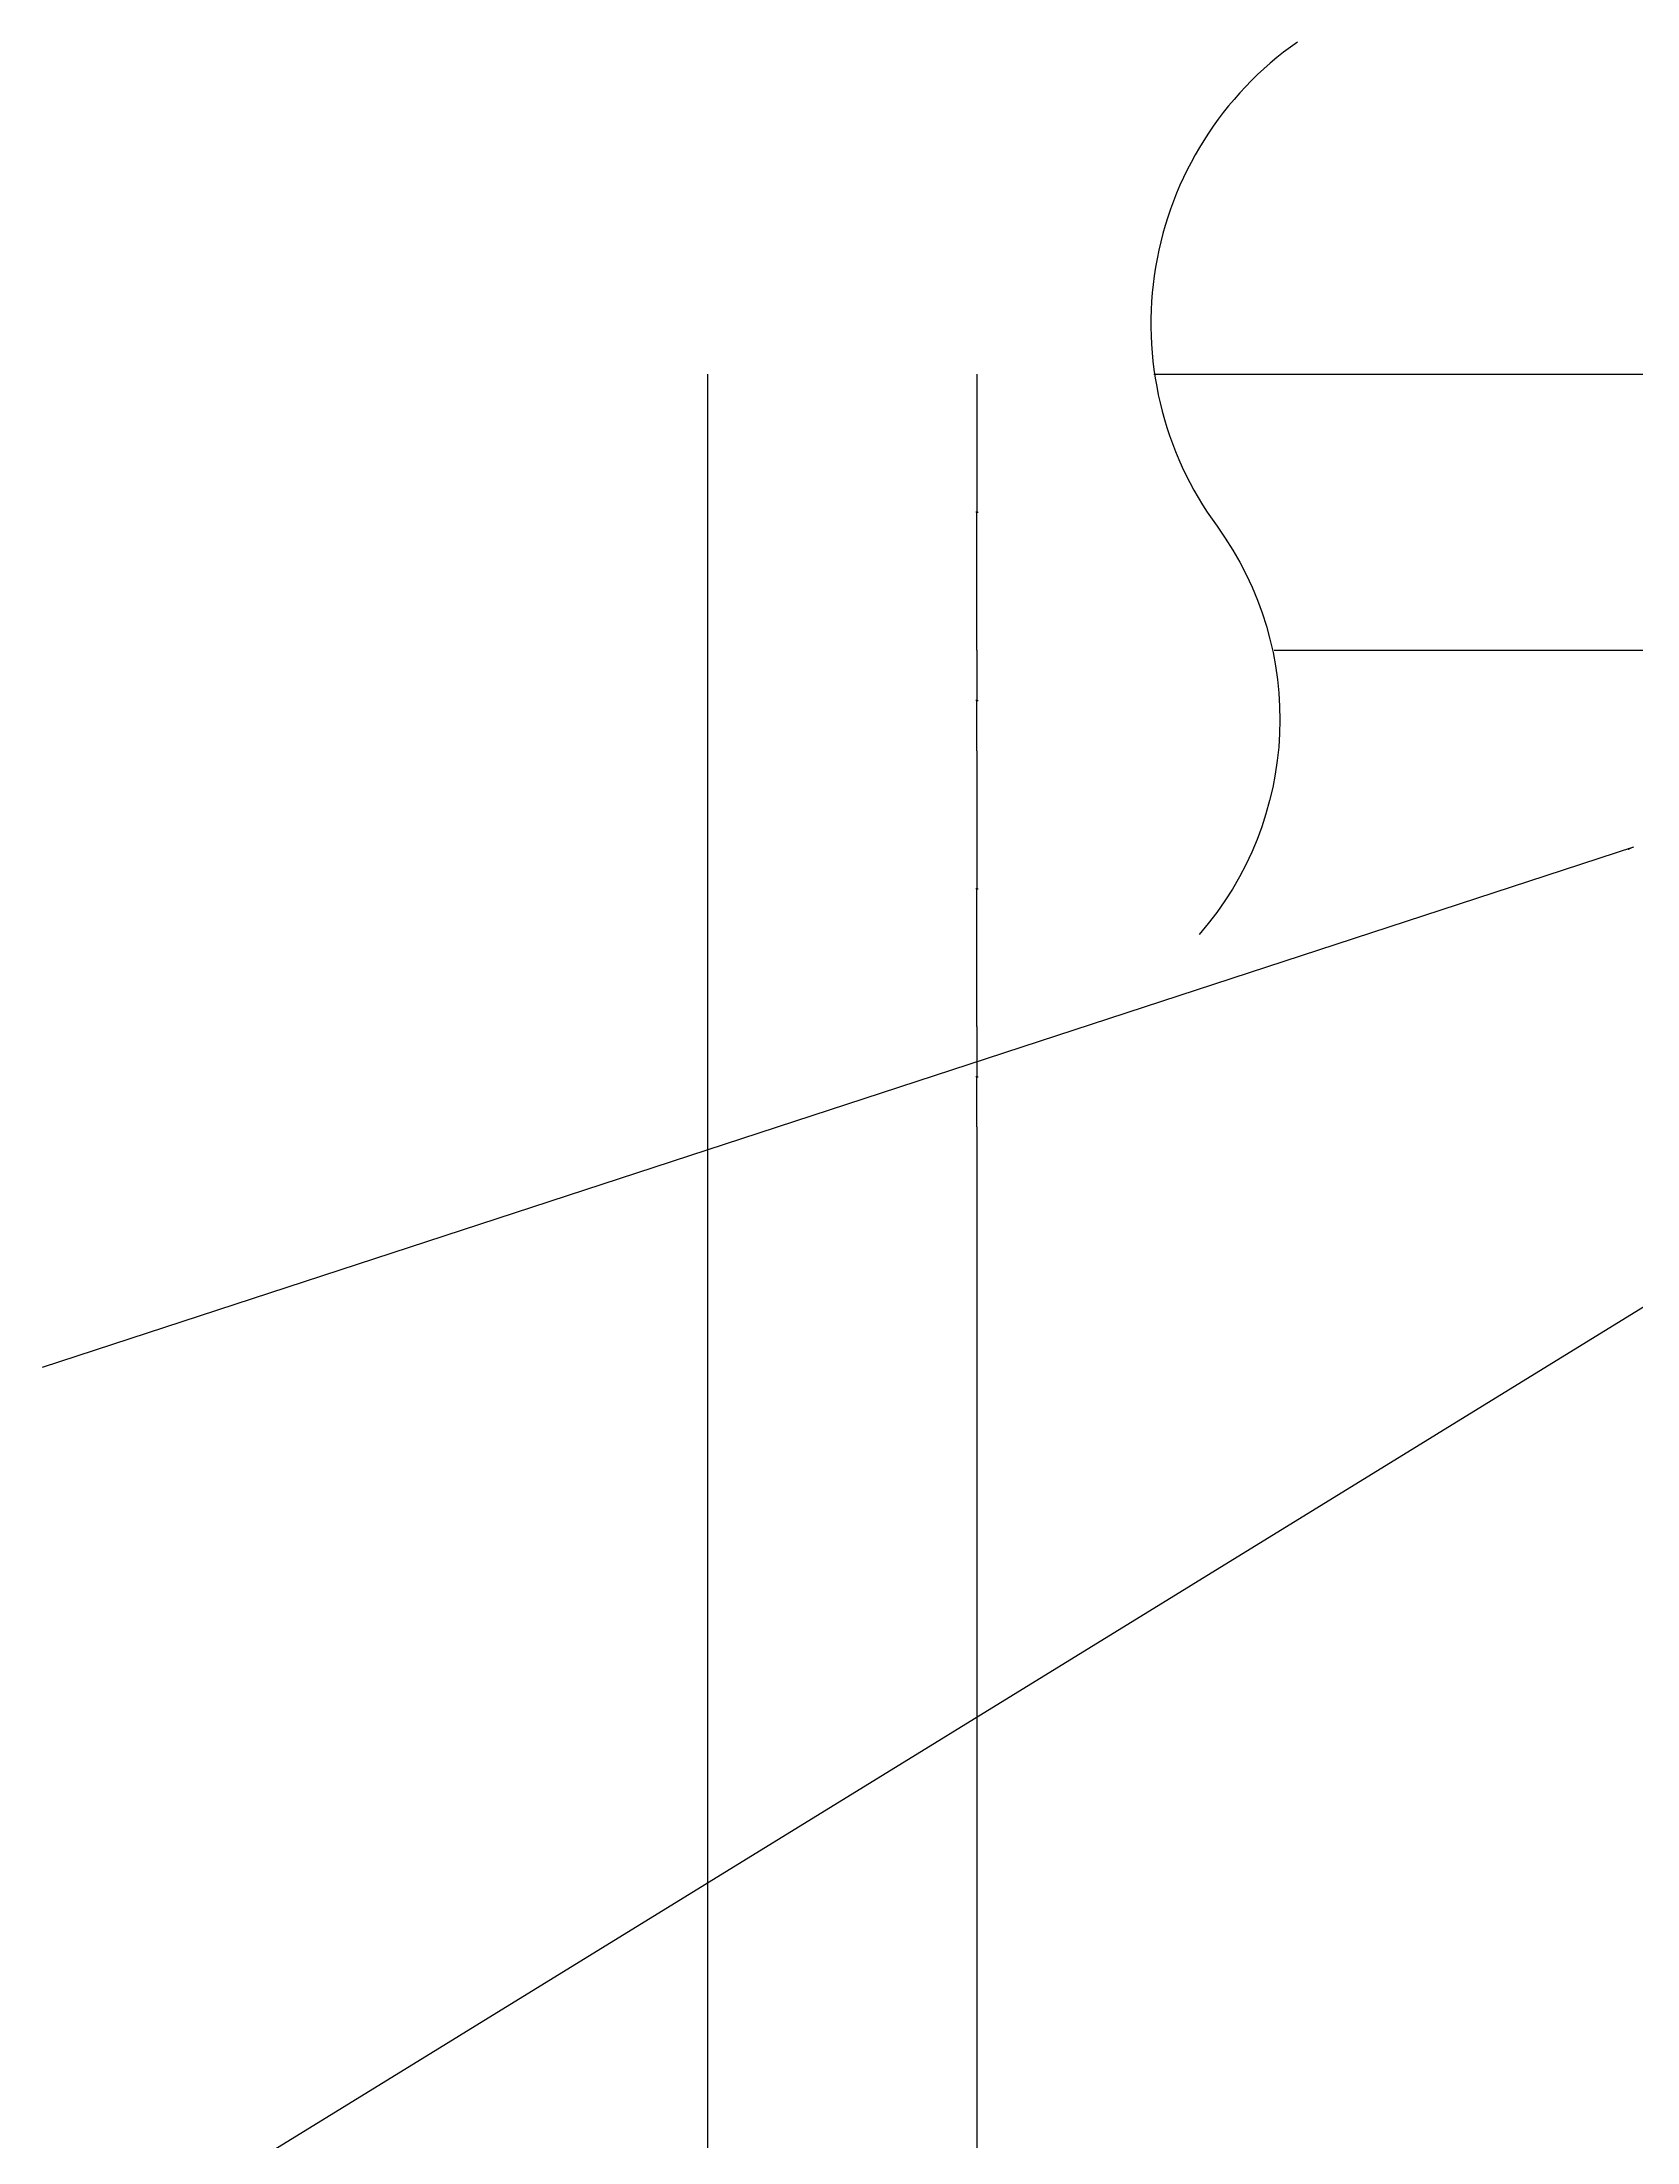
# Model space of a CAD drawing. Header units: metres. Extents: x 103 to 7206, y 244 to 9376.
# Drawn here: x 5698 to 6333, y 3598 to 4436 of the extents above; entities that cross this region are included whole.
import ezdxf

# ---------------------------------------------------------------- set-up
doc = ezdxf.new("R2010")
doc.units = ezdxf.units.M
for name, color, linetype in [('2', 2, 'Continuous'), ('4', 4, 'Continuous'), ('DIM', 3, 'Continuous')]:
    doc.layers.add(name, color=color, linetype=linetype)
doc.dimstyles.get("Standard").update_dxf_attribs({"dimtxt": 2.5, "dimasz": 2.5, "dimexe": 1.25, "dimexo": 0.625, "dimtad": 1, "dimcen": 2.5, "dimazin": 3, "dimtfac": 1, "dimtmove": 0, "dimatfit": 3})

# ---------------------------------------------------------------- blocks, each defined once
blk = doc.blocks.new('*D34')
for p, q in [((6070.31, 4002.92), (6070.31, 3364.38)), ((6070.06, 3364.38), (6069.81, 3364.38)), ((6070.31, 2725.84), (6070.31, 3364.38)), ((6070.31, 3364.38), (6070.31, 3364.38)), ((6070.56, 3364.38), (6070.81, 3364.38))]:
    blk.add_line(p, q)
at = {"layer": 'Defpoints'}
for p in [(6070.31, 4002.92), (6070.31, 3364.38), (6070.31, 2725.84)]:
    blk.add_point(p, dxfattribs=at)
at = {"layer": 'DIM', "insert": (6070.31, 3365.505), "char_height": 1, "attachment_point": 5}
blk.add_mtext('0', dxfattribs=at)
blk = doc.blocks.new('*D35')
for p, q in [((5962.9, 4303.02), (5962.9, 2502.97)), ((5962.65, 2502.97), (5962.4, 2502.97)), ((5962.9, 702.92), (5962.9, 2502.97)), ((5962.9, 2502.97), (5962.9, 2502.97)), ((5963.15, 2502.97), (5963.4, 2502.97))]:
    blk.add_line(p, q)
at = {"layer": 'Defpoints'}
for p in [(5962.9, 4303.02), (5962.9, 2502.97), (5962.9, 702.92)]:
    blk.add_point(p, dxfattribs=at)
at = {"layer": 'DIM', "insert": (5962.9, 2504.095), "char_height": 1, "attachment_point": 5}
blk.add_mtext('0', dxfattribs=at)
blk = doc.blocks.new('*D40')
for p, q in [((6070.31, 4042.92), (6070.31, 4022.92)), ((6070.06, 4022.92), (6069.81, 4022.92)), ((6070.31, 4002.92), (6070.31, 4022.92)), ((6070.31, 4022.92), (6070.31, 4022.92)), ((6070.56, 4022.92), (6070.81, 4022.92))]:
    blk.add_line(p, q)
at = {"layer": 'Defpoints'}
for p in [(6070.31, 4042.92), (6070.31, 4022.92), (6070.31, 4002.92)]:
    blk.add_point(p, dxfattribs=at)
at = {"layer": 'DIM', "insert": (6070.31, 4024.045), "char_height": 1, "attachment_point": 5}
blk.add_mtext('0', dxfattribs=at)
blk = doc.blocks.new('*D41')
for p, q in [((6070.31, 4303.02), (6070.31, 4248.02)), ((6070.06, 4248.02), (6069.81, 4248.02)), ((6070.31, 4193.02), (6070.31, 4248.02)), ((6070.31, 4248.02), (6070.31, 4248.02)), ((6070.56, 4248.02), (6070.81, 4248.02))]:
    blk.add_line(p, q)
at = {"layer": 'Defpoints'}
for p in [(6070.31, 4303.02), (6070.31, 4248.02), (6070.31, 4193.02)]:
    blk.add_point(p, dxfattribs=at)
at = {"layer": 'DIM', "insert": (6070.31, 4249.145), "char_height": 1, "attachment_point": 5}
blk.add_mtext('0', dxfattribs=at)
blk = doc.blocks.new('*D42')
for p, q in [((6070.31, 4193.02), (6070.31, 4172.97)), ((6070.06, 4172.97), (6069.81, 4172.97)), ((6070.31, 4152.92), (6070.31, 4172.97)), ((6070.31, 4172.97), (6070.31, 4172.97)), ((6070.56, 4172.97), (6070.81, 4172.97))]:
    blk.add_line(p, q)
at = {"layer": 'Defpoints'}
for p in [(6070.31, 4193.02), (6070.31, 4172.97), (6070.31, 4152.92)]:
    blk.add_point(p, dxfattribs=at)
at = {"layer": 'DIM', "insert": (6070.31, 4174.095), "char_height": 1, "attachment_point": 5}
blk.add_mtext('0', dxfattribs=at)
blk = doc.blocks.new('*D43')
for p, q in [((6070.31, 4152.92), (6070.31, 4097.92)), ((6070.06, 4097.92), (6069.81, 4097.92)), ((6070.31, 4042.92), (6070.31, 4097.92)), ((6070.31, 4097.92), (6070.31, 4097.92)), ((6070.56, 4097.92), (6070.81, 4097.92))]:
    blk.add_line(p, q)
at = {"layer": 'Defpoints'}
for p in [(6070.31, 4152.92), (6070.31, 4097.92), (6070.31, 4042.92)]:
    blk.add_point(p, dxfattribs=at)
at = {"layer": 'DIM', "insert": (6070.31, 4099.045), "char_height": 1, "attachment_point": 5}
blk.add_mtext('0', dxfattribs=at)

msp = doc.modelspace()

# ---------------------------------------------------------------- linework, layer by layer
at = {"layer": '2'}
msp.add_line((6140.78, 4303.02), (6899, 4303.02), dxfattribs=at)
at = {"layer": '4'}
msp.add_line((6188.83, 4193.02), (6337.8, 4193.02), dxfattribs=at)
at = {"layer": 'DIM'}
msp.add_lwpolyline([(6198.1, 4435.53, 0.42), (6166.03, 4242.42, -0.35), (6158.91, 4079.62)], format="xyb", dxfattribs=at)

# ---------------------------------------------------------------- dimensions: what is measured, and where the dimension line sits
for base, p1, p2, picture, middle in [((5962.9, 2502.97), (5962.9, 4303.02), (5962.9, 702.92), '*D35', (5962.9, 2504.095)), ((6070.31, 4248.02), (6070.31, 4303.02), (6070.31, 4193.02), '*D41', (6070.31, 4249.145)), ((6070.31, 4172.97), (6070.31, 4193.02), (6070.31, 4152.92), '*D42', (6070.31, 4174.095)), ((6070.31, 4097.92), (6070.31, 4152.92), (6070.31, 4042.92), '*D43', (6070.31, 4099.045)), ((6070.31, 4022.92), (6070.31, 4042.92), (6070.31, 4002.92), '*D40', (6070.31, 4024.045)), ((6070.31, 3364.38), (6070.31, 4002.92), (6070.31, 2725.84), '*D34', (6070.31, 3365.505))]:
    dim = msp.add_linear_dim(base=base, p1=p1, p2=p2, dimstyle='Standard', dxfattribs=at)
    dim.commit()
    dim.dimension.update_dxf_attribs({"geometry": picture, "text_midpoint": middle})

# ---------------------------------------------------------------- leaders
for points in [[(6332.14, 4114.44), (5697.54, 3906.96)], [(6460.14, 4007.44), (5709.53, 3545.53)]]:
    msp.add_leader(points, dimstyle='Standard', dxfattribs=at)

doc.saveas('drawing.dxf')
